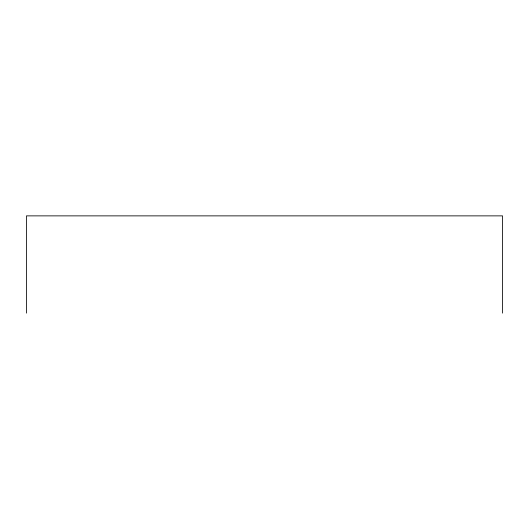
<?xml version="1.0" encoding="UTF-8"?>
<svg xmlns="http://www.w3.org/2000/svg" width="529" height="529" viewBox="0 0 529 529"><rect width="100%" height="100%" fill="white"/><g stroke="black" fill="none" stroke-linecap="round" stroke-linejoin="round"><path stroke-width="0.79" d="M502.55 313.128L502.55 215.872L26.45 215.872L26.45 313.128"/></g></svg>
